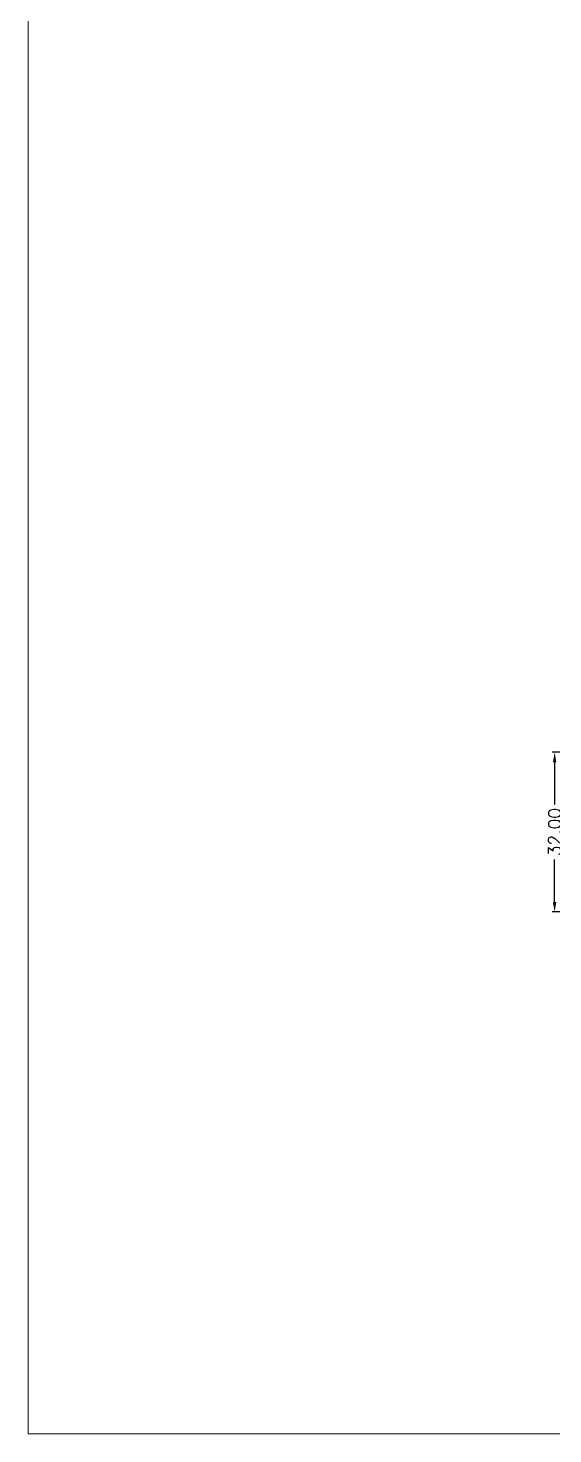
# Model space of a CAD drawing. Header units: millimetres. Extents: x 471 to 785, y 225 to 727.
# Drawn here: x 471.5 to 576.5, y 225.1 to 506.6 of the extents above; entities that cross this region are included whole.
import ezdxf

# ---------------------------------------------------------------- set-up
doc = ezdxf.new("R2010")
doc.units = ezdxf.units.MM
doc.layers.get('0').update_dxf_attribs({"linetype": 'CONTINUOUS'})
doc.layers.get('Defpoints').update_dxf_attribs({"linetype": 'CONTINUOUS'})
doc.layers.add('dim', color=82, linetype='CONTINUOUS', lineweight=9)
doc.styles.add('blockfont', font='simplex.shx')
doc.dimstyles.get("Standard").update_dxf_attribs({"dimtxt": 0.18, "dimasz": 0.18, "dimexe": 0.18, "dimexo": 0.0625, "dimgap": 0.09, "dimtad": 0, "dimzin": 0, "dimdsep": 46, "dimtxsty": 'blockfont', "dimcen": 0.09, "dimadec": 0, "dimazin": 0, "dimtfac": 1, "dimtofl": 0, "dimtmove": 0, "dimatfit": 3, "dimfxl": 1, "dimtolj": 1, "dimtzin": 0, "dimarcsym": 0})

# ---------------------------------------------------------------- blocks, each defined once
blk = doc.blocks.new('*D13')
at = {"layer": 'Defpoints', "color": 0, "lineweight": 18}
for p in [(576.81, 361.6), (598.29, 361.6), (588.45, 329.6)]:
    blk.add_point(p, dxfattribs=at)
at = {"layer": 'dim', "color": 0, "lineweight": -2}
for p, q in [((597.79, 361.6), (576.31, 361.6)), ((576.81, 359.6), (576.81, 351.1)), ((576.81, 331.6), (576.81, 340.1)), ((587.95, 329.6), (576.31, 329.6))]:
    blk.add_line(p, q, dxfattribs=at)
at = {"layer": 'dim', "color": 0, "lineweight": 18}
for points in [[(576.48, 359.6), (577.15, 359.6), (576.81, 361.6)], [(576.48, 331.6), (577.15, 331.6), (576.81, 329.6)]]:
    blk.add_solid(points, dxfattribs=at)
at = {"layer": 'dim', "color": 0, "lineweight": 18, "insert": (576.81, 345.6), "char_height": 2.5, "attachment_point": 5, "rotation": 90, "style": 'blockfont'}
blk.add_mtext('\\A1;32.00', dxfattribs=at)

msp = doc.modelspace()

# ---------------------------------------------------------------- linework, layer by layer
at = {"lineweight": 18}
msp.add_lwpolyline([(471.468, 727.241), (784.793, 727.241), (784.793, 225.077), (471.468, 225.077)], close=True, dxfattribs=at)

# ---------------------------------------------------------------- dimensions: what is measured, and where the dimension line sits
at = {"layer": 'dim', "lineweight": 18}
dim = msp.add_linear_dim(base=(576.813, 361.603), p1=(588.446, 329.603), p2=(598.293, 361.603), angle=90, dimstyle='Standard', override={"dimtxt": 2.5, "dimasz": 2, "dimexe": 0.49975, "dimexo": 0.49975, "dimgap": 0.49975}, dxfattribs=at)
dim.commit()
dim.dimension.update_dxf_attribs({"geometry": '*D13', "text_midpoint": (576.813, 345.603)})

doc.saveas('drawing.dxf')
